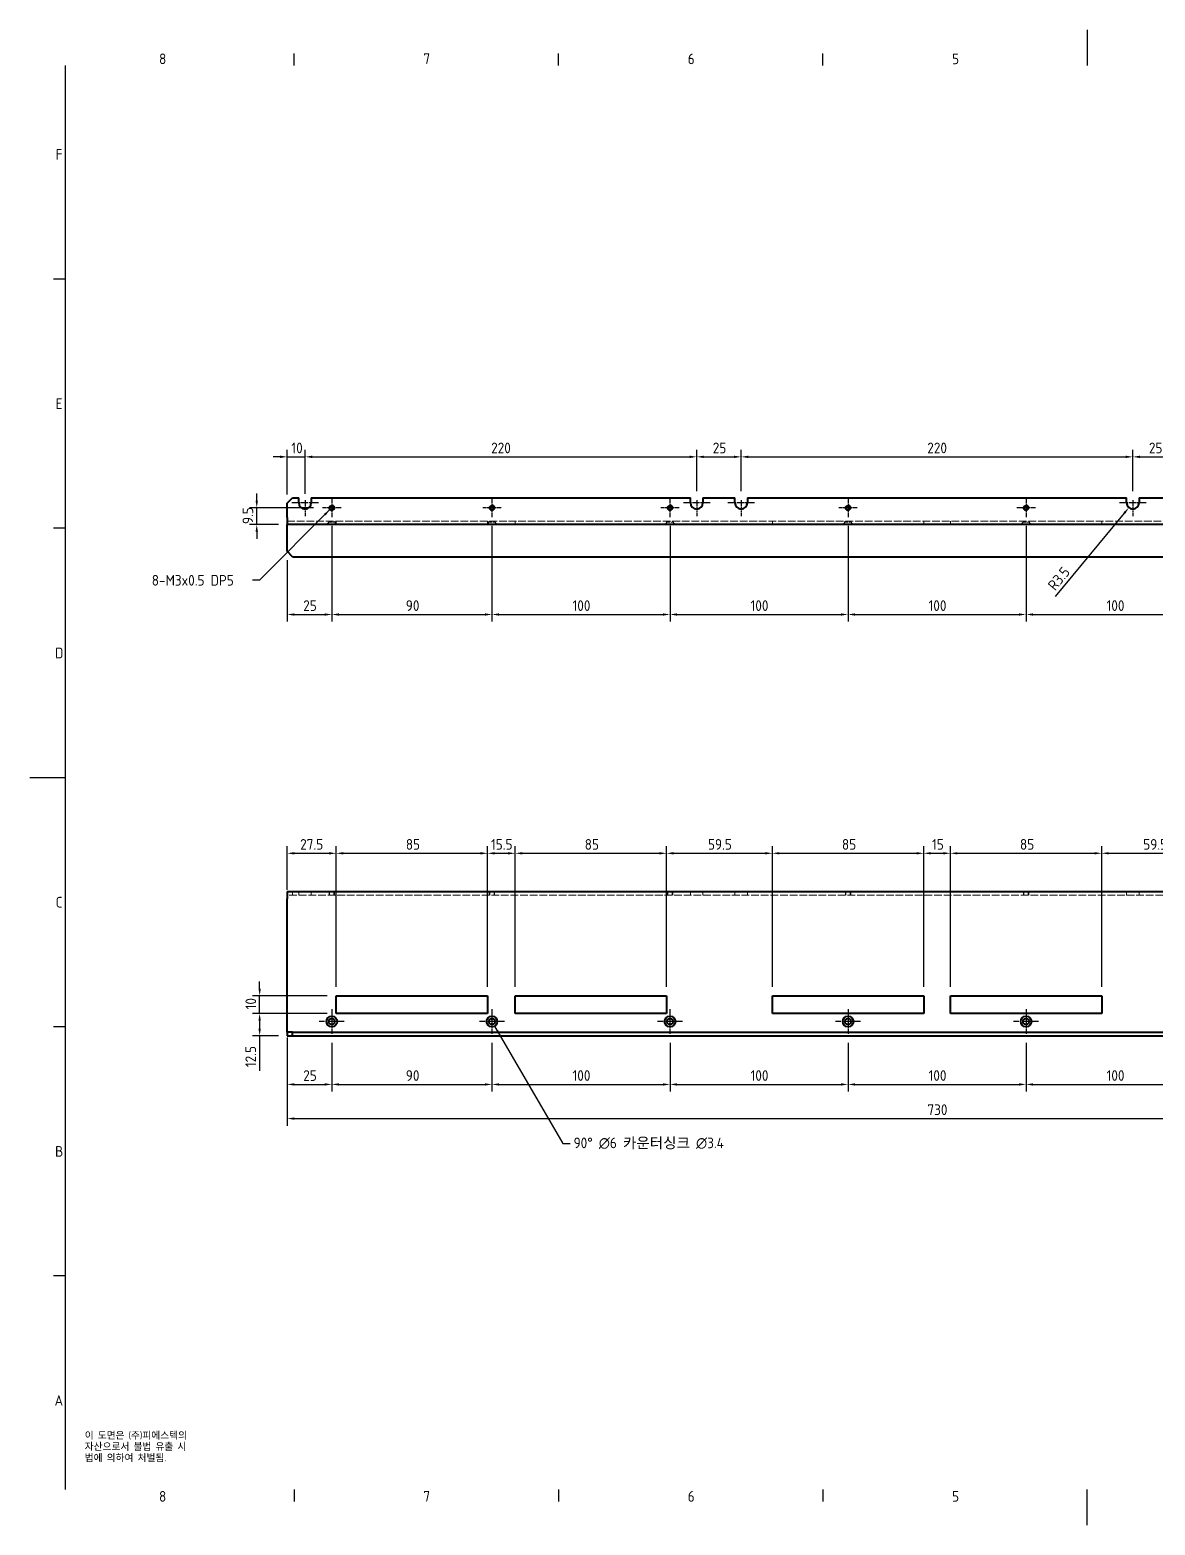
# Model space of a CAD drawing. Header units: millimetres. Extents: x 0 to 1188, y 0 to 840.
# Drawn here: x 0 to 632, y 0 to 840 of the extents above; entities that cross this region are included whole.
import ezdxf

# ---------------------------------------------------------------- set-up
doc = ezdxf.new("R2010")
doc.units = ezdxf.units.MM
doc.header["$LTSCALE"] = 2
doc.linetypes.add('CHAIN', pattern=[0.3543, 0.2362, -0.0295, 0.0591, -0.0295])
doc.linetypes.add('DASHED', pattern=[0.2067, 0.1654, -0.0413])
doc.layers.get('0').update_dxf_attribs({"color": 3, "lineweight": 25})
for name, color, linetype, lineweight in [('가려진 것(ISO)', 2, 'DASHED', 18), ('가시적인 것(ISO)', 3, 'Continuous', 40), ('가시적인 좁은 것(ISO)', 3, 'Continuous', 35), ('경계(ISO)', 7, 'Continuous', 25), ('기호(ISO)', 5, 'Continuous', 25), ('중심 표식(ISO)', 1, 'Continuous', 25), ('치수(ISO)', 2, 'Continuous', 25)]:
    doc.layers.add(name, color=color, linetype=linetype, lineweight=lineweight)
doc.styles.add('문자 텍스트_PSTEK_POSCO', font='isocp.shx')
doc.styles.add('치수 텍스트_PSTEK_POSCO', font='isocp.shx')
doc.dimstyles.new('치수_PSTEK_POSCO', dxfattribs={"dimscale": 2, "dimtxt": 3, "dimasz": 2, "dimexe": 2, "dimexo": 2.5, "dimgap": 1, "dimtad": 1, "dimrnd": 1e-08, "dimdsep": 46, "dimtxsty": '치수 텍스트_PSTEK_POSCO', "dimcen": 0.09, "dimdle": 10, "dimclrd": 7, "dimclre": 7, "dimclrt": 2, "dimadec": 1, "dimazin": 2, "dimtfac": 1, "dimtmove": 0, "dimatfit": 3, "dimfxl": 0, "dimtolj": 1, "dimlwd": -1, "dimlwe": -1, "dimarcsym": 0})
doc.dimstyles.new('치수_PSTEK_POSCO$7', dxfattribs={"dimscale": 2, "dimtxt": 3, "dimasz": 2, "dimexe": 2, "dimexo": 2.5, "dimgap": 1, "dimtad": 1, "dimrnd": 1e-08, "dimdsep": 46, "dimtxsty": '치수 텍스트_PSTEK_POSCO', "dimcen": 0.09, "dimdle": 10, "dimclrd": 7, "dimclre": 7, "dimclrt": 2, "dimadec": 1, "dimazin": 2, "dimtfac": 1, "dimtmove": 0, "dimatfit": 3, "dimfxl": 0, "dimtolj": 1, "dimlwd": -1, "dimlwe": -1, "dimarcsym": 0})

# ---------------------------------------------------------------- blocks, each defined once
blk = doc.blocks.new('경계 Default Border')
at = {"layer": '경계(ISO)'}
for p, q in [((74.25, 410), (74.25, 413.4)), ((148.5, 410), (148.5, 413.4)), ((222.75, 410), (222.75, 413.4)), ((10, 350), (6.6, 350)), ((10, 280), (6.6, 280)), ((10, 140), (6.6, 140)), ((10, 70), (6.6, 70)), ((74.25, 10), (74.25, 6.6)), ((148.5, 10), (148.5, 6.6)), ((222.75, 10), (222.75, 6.6))]:
    blk.add_line(p, q, dxfattribs=at)
at = {"layer": '경계(ISO)', "flags": 128}
for points in [[(297, 420), (297, 410)], [(10, 10), (10, 410)], [(0, 210), (10, 210)], [(297, 0), (297, 10)]]:
    blk.add_lwpolyline(points, dxfattribs=at)
at = {"layer": '경계(ISO)', "color": 2, "char_height": 3, "attachment_point": 7, "style": '문자 텍스트_PSTEK_POSCO'}
for s, insert in [('8', (36.27, 410.37)), ('7', (110.52, 410.39)), ('6', (184.77, 410.37)), ('5', (259.02, 410.37)), ('F', (7.24, 383.5)), ('E', (7.24, 313.47)), ('D', (7.08, 243.47)), ('C', (7.24, 173.47)), ('B', (7.08, 103.47)), ('A', (6.91, 33.49)), ('8', (36.27, 6.57)), ('7', (110.52, 6.59)), ('6', (184.77, 6.57)), ('5', (259.02, 6.57))]:
    blk.add_mtext(s, dxfattribs=dict(at, insert=insert))
blk = doc.blocks.new('*D22')
at = {"layer": 'Defpoints', "color": 0}
for p in [(144.57, 278.92), (169.57, 275.92), (169.57, 247.57)]:
    blk.add_point(p, dxfattribs=at)
at = {"layer": '치수(ISO)', "color": 7}
for p, q in [((144.57, 273.92), (144.57, 243.57)), ((169.57, 270.92), (169.57, 243.57)), ((148.57, 247.57), (165.57, 247.57))]:
    blk.add_line(p, q, dxfattribs=at)
for points in [[(148.57, 248.24), (148.57, 246.9), (144.57, 247.57)], [(165.57, 248.24), (165.57, 246.9), (169.57, 247.57)]]:
    blk.add_solid(points, dxfattribs=at)
at = {"layer": '치수(ISO)', "color": 2, "insert": (153.55, 252.57), "char_height": 6, "attachment_point": 4, "style": '치수 텍스트_PSTEK_POSCO'}
blk.add_mtext('\\A1;25', dxfattribs=at)
blk = doc.blocks.new('*D23')
at = {"layer": 'Defpoints', "color": 0}
for p in [(169.57, 275.92), (259.57, 275.92), (259.57, 247.57)]:
    blk.add_point(p, dxfattribs=at)
at = {"layer": '치수(ISO)', "color": 7}
for p, q in [((169.57, 270.92), (169.57, 243.57)), ((259.57, 270.92), (259.57, 243.57)), ((173.57, 247.57), (255.57, 247.57))]:
    blk.add_line(p, q, dxfattribs=at)
for points in [[(173.57, 248.24), (173.57, 246.9), (169.57, 247.57)], [(255.57, 248.24), (255.57, 246.9), (259.57, 247.57)]]:
    blk.add_solid(points, dxfattribs=at)
at = {"layer": '치수(ISO)', "color": 2, "insert": (211.16, 252.57), "char_height": 6, "attachment_point": 4, "style": '치수 텍스트_PSTEK_POSCO'}
blk.add_mtext('\\A1;90', dxfattribs=at)
blk = doc.blocks.new('*D24')
at = {"layer": 'Defpoints', "color": 0}
for p in [(259.57, 275.92), (359.57, 275.92), (359.57, 247.57)]:
    blk.add_point(p, dxfattribs=at)
at = {"layer": '치수(ISO)', "color": 7}
for p, q in [((259.57, 270.92), (259.57, 243.57)), ((359.57, 270.92), (359.57, 243.57)), ((263.57, 247.57), (355.57, 247.57))]:
    blk.add_line(p, q, dxfattribs=at)
for points in [[(263.57, 248.24), (263.57, 246.9), (259.57, 247.57)], [(355.57, 248.24), (355.57, 246.9), (359.57, 247.57)]]:
    blk.add_solid(points, dxfattribs=at)
at = {"layer": '치수(ISO)', "color": 2, "insert": (304.79, 252.57), "char_height": 6, "attachment_point": 4, "style": '치수 텍스트_PSTEK_POSCO'}
blk.add_mtext('\\A1;100', dxfattribs=at)
blk = doc.blocks.new('*D25')
at = {"layer": 'Defpoints', "color": 0}
for p in [(359.57, 275.92), (459.57, 275.92), (459.57, 247.57)]:
    blk.add_point(p, dxfattribs=at)
at = {"layer": '치수(ISO)', "color": 7}
for p, q in [((359.57, 270.92), (359.57, 243.57)), ((459.57, 270.92), (459.57, 243.57)), ((363.57, 247.57), (455.57, 247.57))]:
    blk.add_line(p, q, dxfattribs=at)
for points in [[(363.57, 248.24), (363.57, 246.9), (359.57, 247.57)], [(455.57, 248.24), (455.57, 246.9), (459.57, 247.57)]]:
    blk.add_solid(points, dxfattribs=at)
at = {"layer": '치수(ISO)', "color": 2, "insert": (404.79, 252.57), "char_height": 6, "attachment_point": 4, "style": '치수 텍스트_PSTEK_POSCO'}
blk.add_mtext('\\A1;100', dxfattribs=at)
blk = doc.blocks.new('*D26')
at = {"layer": 'Defpoints', "color": 0}
for p in [(459.57, 275.92), (559.57, 275.92), (559.57, 247.57)]:
    blk.add_point(p, dxfattribs=at)
at = {"layer": '치수(ISO)', "color": 7}
for p, q in [((459.57, 270.92), (459.57, 243.57)), ((559.57, 270.92), (559.57, 243.57)), ((463.57, 247.57), (555.57, 247.57))]:
    blk.add_line(p, q, dxfattribs=at)
for points in [[(463.57, 248.24), (463.57, 246.9), (459.57, 247.57)], [(555.57, 248.24), (555.57, 246.9), (559.57, 247.57)]]:
    blk.add_solid(points, dxfattribs=at)
at = {"layer": '치수(ISO)', "color": 2, "insert": (504.79, 252.57), "char_height": 6, "attachment_point": 4, "style": '치수 텍스트_PSTEK_POSCO'}
blk.add_mtext('\\A1;100', dxfattribs=at)
blk = doc.blocks.new('*D27')
at = {"layer": 'Defpoints', "color": 0}
for p in [(559.57, 275.92), (659.57, 275.92), (659.57, 247.57)]:
    blk.add_point(p, dxfattribs=at)
at = {"layer": '치수(ISO)', "color": 7}
for p, q in [((559.57, 270.92), (559.57, 243.57)), ((659.57, 270.92), (659.57, 243.57)), ((563.57, 247.57), (655.57, 247.57))]:
    blk.add_line(p, q, dxfattribs=at)
for points in [[(563.57, 248.24), (563.57, 246.9), (559.57, 247.57)], [(655.57, 248.24), (655.57, 246.9), (659.57, 247.57)]]:
    blk.add_solid(points, dxfattribs=at)
at = {"layer": '치수(ISO)', "color": 2, "insert": (604.79, 252.57), "char_height": 6, "attachment_point": 4, "style": '치수 텍스트_PSTEK_POSCO'}
blk.add_mtext('\\A1;100', dxfattribs=at)
blk = doc.blocks.new('*D31')
at = {"layer": 'Defpoints', "color": 0}
for p in [(172.07, 377.42), (144.57, 351.92), (172.07, 297.42)]:
    blk.add_point(p, dxfattribs=at)
at = {"layer": '치수(ISO)', "color": 7}
for p, q in [((144.57, 356.92), (144.57, 381.42)), ((172.07, 302.42), (172.07, 381.42)), ((148.57, 377.42), (168.07, 377.42))]:
    blk.add_line(p, q, dxfattribs=at)
for points in [[(148.57, 378.08), (148.57, 376.75), (144.57, 377.42)], [(168.07, 378.08), (168.07, 376.75), (172.07, 377.42)]]:
    blk.add_solid(points, dxfattribs=at)
at = {"layer": '치수(ISO)', "color": 2, "insert": (151.8, 382.42), "char_height": 6, "attachment_point": 4, "style": '치수 텍스트_PSTEK_POSCO'}
blk.add_mtext('\\A1;27.5', dxfattribs=at)
blk = doc.blocks.new('*D32')
at = {"layer": 'Defpoints', "color": 0}
for p in [(257.07, 377.42), (172.07, 297.42), (257.07, 297.42)]:
    blk.add_point(p, dxfattribs=at)
at = {"layer": '치수(ISO)', "color": 7}
for p, q in [((172.07, 302.42), (172.07, 381.42)), ((257.07, 302.42), (257.07, 381.42)), ((176.07, 377.42), (253.07, 377.42))]:
    blk.add_line(p, q, dxfattribs=at)
for points in [[(176.07, 378.08), (176.07, 376.75), (172.07, 377.42)], [(253.07, 378.08), (253.07, 376.75), (257.07, 377.42)]]:
    blk.add_solid(points, dxfattribs=at)
at = {"layer": '치수(ISO)', "color": 2, "insert": (211.16, 382.42), "char_height": 6, "attachment_point": 4, "style": '치수 텍스트_PSTEK_POSCO'}
blk.add_mtext('\\A1;85', dxfattribs=at)
blk = doc.blocks.new('*D33')
at = {"layer": 'Defpoints', "color": 0}
for p in [(272.57, 377.42), (257.07, 297.42), (272.57, 297.42)]:
    blk.add_point(p, dxfattribs=at)
at = {"layer": '치수(ISO)', "color": 7}
for p, q in [((257.07, 302.42), (257.07, 381.42)), ((272.57, 302.42), (272.57, 381.42)), ((261.07, 377.42), (268.57, 377.42))]:
    blk.add_line(p, q, dxfattribs=at)
for points in [[(261.07, 378.08), (261.07, 376.75), (257.07, 377.42)], [(268.57, 378.08), (268.57, 376.75), (272.57, 377.42)]]:
    blk.add_solid(points, dxfattribs=at)
at = {"layer": '치수(ISO)', "color": 2, "insert": (258.99, 382.42), "char_height": 6, "attachment_point": 4, "style": '치수 텍스트_PSTEK_POSCO'}
blk.add_mtext('\\A1;15.5', dxfattribs=at)
blk = doc.blocks.new('*D34')
at = {"layer": 'Defpoints', "color": 0}
for p in [(357.57, 377.42), (272.57, 297.42), (357.57, 297.42)]:
    blk.add_point(p, dxfattribs=at)
at = {"layer": '치수(ISO)', "color": 7}
for p, q in [((272.57, 302.42), (272.57, 381.42)), ((357.57, 302.42), (357.57, 381.42)), ((276.57, 377.42), (353.57, 377.42))]:
    blk.add_line(p, q, dxfattribs=at)
for points in [[(276.57, 378.08), (276.57, 376.75), (272.57, 377.42)], [(353.57, 378.08), (353.57, 376.75), (357.57, 377.42)]]:
    blk.add_solid(points, dxfattribs=at)
at = {"layer": '치수(ISO)', "color": 2, "insert": (311.66, 382.42), "char_height": 6, "attachment_point": 4, "style": '치수 텍스트_PSTEK_POSCO'}
blk.add_mtext('\\A1;85', dxfattribs=at)
blk = doc.blocks.new('*D35')
at = {"layer": 'Defpoints', "color": 0}
for p in [(417.07, 377.42), (357.57, 297.42), (417.07, 297.42)]:
    blk.add_point(p, dxfattribs=at)
at = {"layer": '치수(ISO)', "color": 7}
for p, q in [((357.57, 302.42), (357.57, 381.42)), ((417.07, 302.42), (417.07, 381.42)), ((361.57, 377.42), (413.07, 377.42))]:
    blk.add_line(p, q, dxfattribs=at)
for points in [[(361.57, 378.08), (361.57, 376.75), (357.57, 377.42)], [(413.07, 378.08), (413.07, 376.75), (417.07, 377.42)]]:
    blk.add_solid(points, dxfattribs=at)
at = {"layer": '치수(ISO)', "color": 2, "insert": (380.9, 382.42), "char_height": 6, "attachment_point": 4, "style": '치수 텍스트_PSTEK_POSCO'}
blk.add_mtext('\\A1;59.5', dxfattribs=at)
blk = doc.blocks.new('*D36')
at = {"layer": 'Defpoints', "color": 0}
for p in [(502.07, 377.42), (417.07, 297.42), (502.07, 297.42)]:
    blk.add_point(p, dxfattribs=at)
at = {"layer": '치수(ISO)', "color": 7}
for p, q in [((417.07, 302.42), (417.07, 381.42)), ((502.07, 302.42), (502.07, 381.42)), ((421.07, 377.42), (498.07, 377.42))]:
    blk.add_line(p, q, dxfattribs=at)
for points in [[(421.07, 378.08), (421.07, 376.75), (417.07, 377.42)], [(498.07, 378.08), (498.07, 376.75), (502.07, 377.42)]]:
    blk.add_solid(points, dxfattribs=at)
at = {"layer": '치수(ISO)', "color": 2, "insert": (456.16, 382.42), "char_height": 6, "attachment_point": 4, "style": '치수 텍스트_PSTEK_POSCO'}
blk.add_mtext('\\A1;85', dxfattribs=at)
blk = doc.blocks.new('*D37')
at = {"layer": 'Defpoints', "color": 0}
for p in [(517.07, 377.42), (502.07, 297.42), (517.07, 297.42)]:
    blk.add_point(p, dxfattribs=at)
at = {"layer": '치수(ISO)', "color": 7}
for p, q in [((502.07, 302.42), (502.07, 381.42)), ((517.07, 302.42), (517.07, 381.42)), ((506.07, 377.42), (513.07, 377.42))]:
    blk.add_line(p, q, dxfattribs=at)
for points in [[(506.07, 378.08), (506.07, 376.75), (502.07, 377.42)], [(513.07, 378.08), (513.07, 376.75), (517.07, 377.42)]]:
    blk.add_solid(points, dxfattribs=at)
at = {"layer": '치수(ISO)', "color": 2, "insert": (506.76, 382.42), "char_height": 6, "attachment_point": 4, "style": '치수 텍스트_PSTEK_POSCO'}
blk.add_mtext('\\A1;15', dxfattribs=at)
blk = doc.blocks.new('*D38')
at = {"layer": 'Defpoints', "color": 0}
for p in [(602.07, 377.42), (517.07, 297.42), (602.07, 297.42)]:
    blk.add_point(p, dxfattribs=at)
at = {"layer": '치수(ISO)', "color": 7}
for p, q in [((517.07, 302.42), (517.07, 381.42)), ((602.07, 302.42), (602.07, 381.42)), ((521.07, 377.42), (598.07, 377.42))]:
    blk.add_line(p, q, dxfattribs=at)
for points in [[(521.07, 378.08), (521.07, 376.75), (517.07, 377.42)], [(598.07, 378.08), (598.07, 376.75), (602.07, 377.42)]]:
    blk.add_solid(points, dxfattribs=at)
at = {"layer": '치수(ISO)', "color": 2, "insert": (556.16, 382.42), "char_height": 6, "attachment_point": 4, "style": '치수 텍스트_PSTEK_POSCO'}
blk.add_mtext('\\A1;85', dxfattribs=at)
blk = doc.blocks.new('*D39')
at = {"layer": 'Defpoints', "color": 0}
for p in [(661.57, 377.42), (602.07, 297.42), (661.57, 297.42)]:
    blk.add_point(p, dxfattribs=at)
at = {"layer": '치수(ISO)', "color": 7}
for p, q in [((602.07, 302.42), (602.07, 381.42)), ((661.57, 302.42), (661.57, 381.42)), ((606.07, 377.42), (657.57, 377.42))]:
    blk.add_line(p, q, dxfattribs=at)
for points in [[(606.07, 378.08), (606.07, 376.75), (602.07, 377.42)], [(657.57, 378.08), (657.57, 376.75), (661.57, 377.42)]]:
    blk.add_solid(points, dxfattribs=at)
at = {"layer": '치수(ISO)', "color": 2, "insert": (625.4, 382.42), "char_height": 6, "attachment_point": 4, "style": '치수 텍스트_PSTEK_POSCO'}
blk.add_mtext('\\A1;59.5', dxfattribs=at)
blk = doc.blocks.new('*D44')
at = {"layer": 'Defpoints', "color": 0}
for p in [(129.06, 287.42), (172.07, 287.42), (144.57, 274.92)]:
    blk.add_point(p, dxfattribs=at)
at = {"layer": '치수(ISO)', "color": 7}
for p, q in [((167.07, 287.42), (125.06, 287.42)), ((129.06, 283.42), (129.06, 278.92)), ((139.57, 274.92), (125.06, 274.92)), ((129.06, 274.92), (129.06, 255.27))]:
    blk.add_line(p, q, dxfattribs=at)
for points in [[(128.39, 283.42), (129.73, 283.42), (129.06, 287.42)], [(128.39, 278.92), (129.73, 278.92), (129.06, 274.92)]]:
    blk.add_solid(points, dxfattribs=at)
at = {"layer": '치수(ISO)', "color": 2, "insert": (124.06, 257.27), "char_height": 6, "attachment_point": 4, "rotation": 90, "style": '치수 텍스트_PSTEK_POSCO'}
blk.add_mtext('\\A1;12.5', dxfattribs=at)
blk = doc.blocks.new('*D45')
at = {"layer": 'Defpoints', "color": 0}
for p in [(129.06, 297.42), (172.07, 297.42), (172.07, 287.42)]:
    blk.add_point(p, dxfattribs=at)
at = {"layer": '치수(ISO)', "color": 7}
for p, q in [((129.06, 301.42), (129.06, 305.42)), ((167.07, 297.42), (125.06, 297.42)), ((129.06, 287.42), (129.06, 297.42)), ((167.07, 287.42), (125.06, 287.42)), ((129.06, 283.42), (129.06, 279.42))]:
    blk.add_line(p, q, dxfattribs=at)
for points in [[(128.39, 301.42), (129.73, 301.42), (129.06, 297.42)], [(128.39, 283.42), (129.73, 283.42), (129.06, 287.42)]]:
    blk.add_solid(points, dxfattribs=at)
at = {"layer": '치수(ISO)', "color": 2, "insert": (124.06, 289.72), "char_height": 6, "attachment_point": 4, "rotation": 90, "style": '치수 텍스트_PSTEK_POSCO'}
blk.add_mtext('\\A1;10', dxfattribs=at)
blk = doc.blocks.new('*D46')
at = {"layer": 'Defpoints', "color": 0}
for p in [(144.57, 274.92), (874.57, 274.92), (874.57, 228.38)]:
    blk.add_point(p, dxfattribs=at)
at = {"layer": '치수(ISO)', "color": 7}
for p, q in [((144.57, 269.92), (144.57, 224.38)), ((874.57, 269.92), (874.57, 224.38)), ((148.57, 228.38), (870.57, 228.38))]:
    blk.add_line(p, q, dxfattribs=at)
for points in [[(148.57, 229.05), (148.57, 227.71), (144.57, 228.38)], [(870.57, 229.05), (870.57, 227.71), (874.57, 228.38)]]:
    blk.add_solid(points, dxfattribs=at)
at = {"layer": '치수(ISO)', "color": 2, "insert": (504.17, 233.38), "char_height": 6, "attachment_point": 4, "style": '치수 텍스트_PSTEK_POSCO'}
blk.add_mtext('\\A1;730', dxfattribs=at)
blk = doc.blocks.new('*D50')
at = {"layer": 'Defpoints', "color": 0}
for p in [(154.57, 600.14), (144.57, 574.06), (154.57, 574.31)]:
    blk.add_point(p, dxfattribs=at)
at = {"layer": '치수(ISO)', "color": 7}
for p, q in [((140.57, 600.14), (136.57, 600.14)), ((144.57, 579.06), (144.57, 604.14)), ((144.57, 600.14), (154.57, 600.14)), ((154.57, 579.31), (154.57, 604.14)), ((158.57, 600.14), (162.57, 600.14))]:
    blk.add_line(p, q, dxfattribs=at)
for points in [[(140.57, 600.81), (140.57, 599.47), (144.57, 600.14)], [(158.57, 600.81), (158.57, 599.47), (154.57, 600.14)]]:
    blk.add_solid(points, dxfattribs=at)
at = {"layer": '치수(ISO)', "color": 2, "insert": (146.87, 605.14), "char_height": 6, "attachment_point": 4, "style": '치수 텍스트_PSTEK_POSCO'}
blk.add_mtext('\\A1;10', dxfattribs=at)
blk = doc.blocks.new('*D51')
at = {"layer": 'Defpoints', "color": 0}
for p in [(374.57, 600.14), (154.57, 574.31), (374.57, 575.81)]:
    blk.add_point(p, dxfattribs=at)
at = {"layer": '치수(ISO)', "color": 7}
for p, q in [((154.57, 579.31), (154.57, 604.14)), ((158.57, 600.14), (370.57, 600.14)), ((374.57, 580.81), (374.57, 604.14))]:
    blk.add_line(p, q, dxfattribs=at)
for points in [[(158.57, 600.81), (158.57, 599.47), (154.57, 600.14)], [(370.57, 600.81), (370.57, 599.47), (374.57, 600.14)]]:
    blk.add_solid(points, dxfattribs=at)
at = {"layer": '치수(ISO)', "color": 2, "insert": (259.11, 605.14), "char_height": 6, "attachment_point": 4, "style": '치수 텍스트_PSTEK_POSCO'}
blk.add_mtext('\\A1;220', dxfattribs=at)
blk = doc.blocks.new('*D52')
at = {"layer": 'Defpoints', "color": 0}
for p in [(399.57, 600.14), (374.57, 575.81), (399.57, 575.81)]:
    blk.add_point(p, dxfattribs=at)
at = {"layer": '치수(ISO)', "color": 7}
for p, q in [((374.57, 580.81), (374.57, 604.14)), ((378.57, 600.14), (395.57, 600.14)), ((399.57, 580.81), (399.57, 604.14))]:
    blk.add_line(p, q, dxfattribs=at)
for points in [[(378.57, 600.81), (378.57, 599.47), (374.57, 600.14)], [(395.57, 600.81), (395.57, 599.47), (399.57, 600.14)]]:
    blk.add_solid(points, dxfattribs=at)
at = {"layer": '치수(ISO)', "color": 2, "insert": (383.59, 605.14), "char_height": 6, "attachment_point": 4, "style": '치수 텍스트_PSTEK_POSCO'}
blk.add_mtext('\\A1;25', dxfattribs=at)
blk = doc.blocks.new('*D53')
at = {"layer": 'Defpoints', "color": 0}
for p in [(619.57, 600.14), (399.57, 575.81), (619.57, 575.81)]:
    blk.add_point(p, dxfattribs=at)
at = {"layer": '치수(ISO)', "color": 7}
for p, q in [((399.57, 580.81), (399.57, 604.14)), ((403.57, 600.14), (615.57, 600.14)), ((619.57, 580.81), (619.57, 604.14))]:
    blk.add_line(p, q, dxfattribs=at)
for points in [[(403.57, 600.81), (403.57, 599.47), (399.57, 600.14)], [(615.57, 600.81), (615.57, 599.47), (619.57, 600.14)]]:
    blk.add_solid(points, dxfattribs=at)
at = {"layer": '치수(ISO)', "color": 2, "insert": (504.11, 605.14), "char_height": 6, "attachment_point": 4, "style": '치수 텍스트_PSTEK_POSCO'}
blk.add_mtext('\\A1;220', dxfattribs=at)
blk = doc.blocks.new('*D54')
at = {"layer": 'Defpoints', "color": 0}
for p in [(644.57, 600.14), (619.57, 575.81), (644.57, 575.81)]:
    blk.add_point(p, dxfattribs=at)
at = {"layer": '치수(ISO)', "color": 7}
for p, q in [((619.57, 580.81), (619.57, 604.14)), ((623.57, 600.14), (640.57, 600.14)), ((644.57, 580.81), (644.57, 604.14))]:
    blk.add_line(p, q, dxfattribs=at)
for points in [[(623.57, 600.81), (623.57, 599.47), (619.57, 600.14)], [(640.57, 600.81), (640.57, 599.47), (644.57, 600.14)]]:
    blk.add_solid(points, dxfattribs=at)
at = {"layer": '치수(ISO)', "color": 2, "insert": (628.59, 605.14), "char_height": 6, "attachment_point": 4, "style": '치수 텍스트_PSTEK_POSCO'}
blk.add_mtext('\\A1;25', dxfattribs=at)
blk = doc.blocks.new('*D57')
at = {"layer": 'Defpoints', "color": 0}
for p in [(127.43, 571.56), (164.34, 571.56), (144.57, 562.06)]:
    blk.add_point(p, dxfattribs=at)
at = {"layer": '치수(ISO)', "color": 7}
for p, q in [((159.34, 571.56), (123.43, 571.56)), ((127.43, 575.56), (127.43, 579.56)), ((127.43, 562.06), (127.43, 571.56)), ((139.57, 562.06), (123.43, 562.06)), ((127.43, 558.06), (127.43, 554.06))]:
    blk.add_line(p, q, dxfattribs=at)
for points in [[(126.76, 575.56), (128.1, 575.56), (127.43, 571.56)], [(126.76, 558.06), (128.1, 558.06), (127.43, 562.06)]]:
    blk.add_solid(points, dxfattribs=at)
at = {"layer": '치수(ISO)', "color": 2, "insert": (122.43, 562.37), "char_height": 6, "attachment_point": 4, "rotation": 90, "style": '치수 텍스트_PSTEK_POSCO'}
blk.add_mtext('\\A1;9.5', dxfattribs=at)
blk = doc.blocks.new('*D59')
at = {"layer": 'Defpoints', "color": 0}
for p in [(169.57, 566.33), (144.57, 547.06), (169.57, 511.56)]:
    blk.add_point(p, dxfattribs=at)
at = {"layer": '치수(ISO)', "color": 7}
for p, q in [((169.57, 561.33), (169.57, 507.56)), ((144.57, 542.06), (144.57, 507.56)), ((148.57, 511.56), (165.57, 511.56))]:
    blk.add_line(p, q, dxfattribs=at)
for points in [[(148.57, 512.23), (148.57, 510.9), (144.57, 511.56)], [(165.57, 512.23), (165.57, 510.9), (169.57, 511.56)]]:
    blk.add_solid(points, dxfattribs=at)
at = {"layer": '치수(ISO)', "color": 2, "insert": (153.55, 516.56), "char_height": 6, "attachment_point": 4, "style": '치수 텍스트_PSTEK_POSCO'}
blk.add_mtext('\\A1;25', dxfattribs=at)
blk = doc.blocks.new('*D60')
at = {"layer": 'Defpoints', "color": 0}
for p in [(169.57, 566.33), (259.57, 566.33), (259.57, 511.56)]:
    blk.add_point(p, dxfattribs=at)
at = {"layer": '치수(ISO)', "color": 7}
for p, q in [((169.57, 561.33), (169.57, 507.56)), ((259.57, 561.33), (259.57, 507.56)), ((173.57, 511.56), (255.57, 511.56))]:
    blk.add_line(p, q, dxfattribs=at)
for points in [[(173.57, 512.23), (173.57, 510.9), (169.57, 511.56)], [(255.57, 512.23), (255.57, 510.9), (259.57, 511.56)]]:
    blk.add_solid(points, dxfattribs=at)
at = {"layer": '치수(ISO)', "color": 2, "insert": (211.16, 516.56), "char_height": 6, "attachment_point": 4, "style": '치수 텍스트_PSTEK_POSCO'}
blk.add_mtext('\\A1;90', dxfattribs=at)
blk = doc.blocks.new('*D61')
at = {"layer": 'Defpoints', "color": 0}
for p in [(259.57, 566.33), (359.57, 566.33), (359.57, 511.56)]:
    blk.add_point(p, dxfattribs=at)
at = {"layer": '치수(ISO)', "color": 7}
for p, q in [((259.57, 561.33), (259.57, 507.56)), ((359.57, 561.33), (359.57, 507.56)), ((263.57, 511.56), (355.57, 511.56))]:
    blk.add_line(p, q, dxfattribs=at)
for points in [[(263.57, 512.23), (263.57, 510.9), (259.57, 511.56)], [(355.57, 512.23), (355.57, 510.9), (359.57, 511.56)]]:
    blk.add_solid(points, dxfattribs=at)
at = {"layer": '치수(ISO)', "color": 2, "insert": (304.79, 516.56), "char_height": 6, "attachment_point": 4, "style": '치수 텍스트_PSTEK_POSCO'}
blk.add_mtext('\\A1;100', dxfattribs=at)
blk = doc.blocks.new('*D62')
at = {"layer": 'Defpoints', "color": 0}
for p in [(359.57, 566.33), (459.57, 566.33), (459.57, 511.56)]:
    blk.add_point(p, dxfattribs=at)
at = {"layer": '치수(ISO)', "color": 7}
for p, q in [((359.57, 561.33), (359.57, 507.56)), ((459.57, 561.33), (459.57, 507.56)), ((363.57, 511.56), (455.57, 511.56))]:
    blk.add_line(p, q, dxfattribs=at)
for points in [[(363.57, 512.23), (363.57, 510.9), (359.57, 511.56)], [(455.57, 512.23), (455.57, 510.9), (459.57, 511.56)]]:
    blk.add_solid(points, dxfattribs=at)
at = {"layer": '치수(ISO)', "color": 2, "insert": (404.79, 516.56), "char_height": 6, "attachment_point": 4, "style": '치수 텍스트_PSTEK_POSCO'}
blk.add_mtext('\\A1;100', dxfattribs=at)
blk = doc.blocks.new('*D63')
at = {"layer": 'Defpoints', "color": 0}
for p in [(459.57, 566.33), (559.57, 566.33), (559.57, 511.56)]:
    blk.add_point(p, dxfattribs=at)
at = {"layer": '치수(ISO)', "color": 7}
for p, q in [((459.57, 561.33), (459.57, 507.56)), ((559.57, 561.33), (559.57, 507.56)), ((463.57, 511.56), (555.57, 511.56))]:
    blk.add_line(p, q, dxfattribs=at)
for points in [[(463.57, 512.23), (463.57, 510.9), (459.57, 511.56)], [(555.57, 512.23), (555.57, 510.9), (559.57, 511.56)]]:
    blk.add_solid(points, dxfattribs=at)
at = {"layer": '치수(ISO)', "color": 2, "insert": (504.79, 516.56), "char_height": 6, "attachment_point": 4, "style": '치수 텍스트_PSTEK_POSCO'}
blk.add_mtext('\\A1;100', dxfattribs=at)
blk = doc.blocks.new('*D64')
at = {"layer": 'Defpoints', "color": 0}
for p in [(559.57, 566.33), (659.57, 566.33), (659.57, 511.56)]:
    blk.add_point(p, dxfattribs=at)
at = {"layer": '치수(ISO)', "color": 7}
for p, q in [((559.57, 561.33), (559.57, 507.56)), ((659.57, 561.33), (659.57, 507.56)), ((563.57, 511.56), (655.57, 511.56))]:
    blk.add_line(p, q, dxfattribs=at)
for points in [[(563.57, 512.23), (563.57, 510.9), (559.57, 511.56)], [(655.57, 512.23), (655.57, 510.9), (659.57, 511.56)]]:
    blk.add_solid(points, dxfattribs=at)
at = {"layer": '치수(ISO)', "color": 2, "insert": (604.79, 516.56), "char_height": 6, "attachment_point": 4, "style": '치수 텍스트_PSTEK_POSCO'}
blk.add_mtext('\\A1;100', dxfattribs=at)
blk = doc.blocks.new('*D68')
at = {"layer": 'Defpoints', "color": 0}
for p in [(617.34, 571.61), (619.57, 574.31)]:
    blk.add_point(p, dxfattribs=at)
at = {"layer": '치수(ISO)', "color": 7}
blk.add_line((576.21, 521.71), (614.8, 568.53), dxfattribs=at)
blk.add_solid([(614.28, 568.95), (615.31, 568.1), (617.34, 571.61)], dxfattribs=at)
at = {"layer": '치수(ISO)', "color": 2, "insert": (573.63, 526.43), "char_height": 6, "attachment_point": 4, "rotation": 50.50543, "style": '치수 텍스트_PSTEK_POSCO'}
blk.add_mtext('\\A1;R3.5', dxfattribs=at)

msp = doc.modelspace()

# ---------------------------------------------------------------- linework, layer by layer
at = {"layer": '가려진 것(ISO)', "ltscale": 13.080328}
for p, q in [((144.569, 564.064), (874.569, 564.064)), ((874.569, 353.918), (144.569, 353.918))]:
    msp.add_line(p, q, dxfattribs=at)
at = {"layer": '가려진 것(ISO)', "ltscale": 1.750771}
for p, q in [((167.869, 563.364), (166.569, 562.064)), ((171.269, 563.364), (172.569, 562.064)), ((257.869, 563.364), (256.569, 562.064)), ((261.269, 563.364), (262.569, 562.064)), ((357.869, 563.364), (356.569, 562.064)), ((361.269, 563.364), (362.569, 562.064)), ((457.869, 563.364), (456.569, 562.064)), ((461.269, 563.364), (462.569, 562.064)), ((557.869, 563.364), (556.569, 562.064)), ((561.269, 563.364), (562.569, 562.064))]:
    msp.add_line(p, q, dxfattribs=at)
at = {"layer": '가려진 것(ISO)', "ltscale": 0.666544}
for p, q in [((167.869, 564.064), (167.869, 563.364)), ((171.269, 564.064), (171.269, 563.364)), ((257.869, 564.064), (257.869, 563.364)), ((261.269, 564.064), (261.269, 563.364)), ((357.869, 564.064), (357.869, 563.364)), ((361.269, 564.064), (361.269, 563.364)), ((457.869, 564.064), (457.869, 563.364)), ((461.269, 564.064), (461.269, 563.364)), ((557.869, 564.064), (557.869, 563.364)), ((561.269, 564.064), (561.269, 563.364))]:
    msp.add_line(p, q, dxfattribs=at)
at = {"layer": '가려진 것(ISO)', "ltscale": 5.086114}
for p, q in [((167.869, 563.364), (171.269, 563.364)), ((257.869, 563.364), (261.269, 563.364)), ((357.869, 563.364), (361.269, 563.364)), ((457.869, 563.364), (461.269, 563.364)), ((557.869, 563.364), (561.269, 563.364))]:
    msp.add_line(p, q, dxfattribs=at)
at = {"layer": '가려진 것(ISO)', "ltscale": 1.904597}
for p, q in [((172.069, 562.064), (172.069, 564.064)), ((257.069, 562.064), (257.069, 564.064)), ((272.569, 562.064), (272.569, 564.064)), ((357.569, 562.064), (357.569, 564.064)), ((417.069, 562.064), (417.069, 564.064)), ((502.069, 562.064), (502.069, 564.064)), ((517.069, 562.064), (517.069, 564.064)), ((602.069, 562.064), (602.069, 564.064)), ((147.569, 355.918), (147.569, 353.918)), ((151.069, 355.918), (151.069, 353.918)), ((158.069, 355.918), (158.069, 353.918)), ((168.069, 355.918), (168.069, 353.918)), ((168.339, 353.918), (168.339, 355.918)), ((170.798, 353.918), (170.798, 355.918)), ((171.069, 353.918), (171.069, 355.918)), ((258.069, 355.918), (258.069, 353.918)), ((258.339, 353.918), (258.339, 355.918)), ((260.798, 353.918), (260.798, 355.918)), ((261.069, 353.918), (261.069, 355.918)), ((358.069, 355.918), (358.069, 353.918)), ((358.339, 353.918), (358.339, 355.918)), ((360.798, 353.918), (360.798, 355.918)), ((361.069, 353.918), (361.069, 355.918)), ((371.069, 355.918), (371.069, 353.918)), ((378.069, 355.918), (378.069, 353.918)), ((396.069, 355.918), (396.069, 353.918)), ((403.069, 355.918), (403.069, 353.918)), ((458.069, 355.918), (458.069, 353.918)), ((458.339, 353.918), (458.339, 355.918)), ((460.798, 353.918), (460.798, 355.918)), ((461.069, 353.918), (461.069, 355.918)), ((558.069, 355.918), (558.069, 353.918)), ((558.339, 353.918), (558.339, 355.918)), ((560.798, 353.918), (560.798, 355.918)), ((561.069, 353.918), (561.069, 355.918)), ((616.069, 355.918), (616.069, 353.918)), ((623.069, 355.918), (623.069, 353.918))]:
    msp.add_line(p, q, dxfattribs=at)
at = {"layer": '가시적인 것(ISO)'}
for p, q in [((144.569, 574.064), (147.569, 577.064)), ((144.569, 566.064), (144.569, 574.064)), ((147.569, 577.064), (151.069, 577.064)), ((151.069, 574.314), (151.069, 577.064)), ((158.069, 577.064), (371.069, 577.064)), ((158.069, 577.064), (158.069, 574.314)), ((371.069, 574.314), (371.069, 577.064)), ((378.069, 577.064), (396.069, 577.064)), ((378.069, 577.064), (378.069, 574.314)), ((396.069, 574.314), (396.069, 577.064)), ((403.069, 577.064), (616.069, 577.064)), ((403.069, 577.064), (403.069, 574.314)), ((616.069, 574.314), (616.069, 577.064)), ((623.069, 577.064), (641.069, 577.064)), ((623.069, 577.064), (623.069, 574.314)), ((144.569, 566.064), (144.569, 562.064)), ((874.569, 562.064), (144.569, 562.064)), ((144.569, 560.064), (144.569, 562.064)), ((144.569, 547.064), (144.569, 560.064)), ((147.569, 544.064), (144.569, 547.064)), ((147.569, 544.064), (871.569, 544.064)), ((144.569, 355.918), (874.569, 355.918)), ((144.569, 355.918), (144.569, 351.918)), ((144.569, 278.918), (144.569, 351.918)), ((172.069, 287.418), (172.069, 297.418)), ((172.069, 297.418), (257.069, 297.418)), ((257.069, 297.418), (257.069, 287.418)), ((272.569, 287.418), (272.569, 297.418)), ((272.569, 297.418), (357.569, 297.418)), ((357.569, 297.418), (357.569, 287.418)), ((417.069, 287.418), (417.069, 297.418)), ((417.069, 297.418), (502.069, 297.418)), ((502.069, 297.418), (502.069, 287.418)), ((517.069, 297.418), (602.069, 297.418)), ((517.069, 287.418), (517.069, 297.418)), ((602.069, 297.418), (602.069, 287.418)), ((257.069, 287.418), (172.069, 287.418)), ((357.569, 287.418), (272.569, 287.418)), ((502.069, 287.418), (417.069, 287.418)), ((602.069, 287.418), (517.069, 287.418)), ((144.569, 276.918), (144.569, 278.918)), ((147.569, 276.918), (144.569, 276.918)), ((144.569, 276.918), (144.569, 274.918)), ((144.569, 274.918), (147.569, 274.918)), ((147.569, 274.918), (147.569, 276.918)), ((147.569, 276.918), (871.569, 276.918)), ((147.569, 274.918), (871.569, 274.918))]:
    msp.add_line(p, q, dxfattribs=at)
for centre, radius in [((169.569, 571.564), 1.23), ((259.569, 571.564), 1.23), ((359.569, 571.564), 1.23), ((459.569, 571.564), 1.23), ((559.569, 571.564), 1.23), ((169.569, 282.918), 3), ((259.569, 282.918), 3), ((359.569, 282.918), 3), ((459.569, 282.918), 3), ((559.569, 282.918), 3), ((169.569, 282.918), 1.7), ((259.569, 282.918), 1.7), ((359.569, 282.918), 1.7), ((459.569, 282.918), 1.7), ((559.569, 282.918), 1.7)]:
    msp.add_circle(centre, radius, dxfattribs=at)
for centre in [(154.569, 574.314), (374.569, 574.314), (399.569, 574.314), (619.569, 574.314)]:
    msp.add_arc(centre, 3.5, 180, 0, dxfattribs=at)
at = {"layer": '가시적인 좁은 것(ISO)'}
for centre in [(169.569, 571.564), (259.569, 571.564), (359.569, 571.564), (459.569, 571.564), (559.569, 571.564)]:
    msp.add_arc(centre, 1.5, 170, 80, dxfattribs=at)
at = {"layer": '중심 표식(ISO)', "linetype": 'CHAIN', "ltscale": 8.333956}
for p, q in [((162.069, 574.314), (147.069, 574.314)), ((382.069, 574.314), (367.069, 574.314)), ((407.069, 574.314), (392.069, 574.314)), ((627.069, 574.314), (612.069, 574.314))]:
    msp.add_line(p, q, dxfattribs=at)
at = {"layer": '중심 표식(ISO)', "linetype": 'CHAIN', "ltscale": 5.000333}
for p, q in [((154.569, 575.814), (154.569, 566.814)), ((374.569, 575.814), (374.569, 566.814)), ((399.569, 575.814), (399.569, 566.814)), ((619.569, 575.814), (619.569, 566.814))]:
    msp.add_line(p, q, dxfattribs=at)
at = {"layer": '중심 표식(ISO)', "linetype": 'CHAIN', "ltscale": 5.810959}
for p, q in [((174.798, 571.564), (164.339, 571.564)), ((169.569, 576.794), (169.569, 566.335)), ((264.798, 571.564), (254.339, 571.564)), ((259.569, 576.794), (259.569, 566.335)), ((364.798, 571.564), (354.339, 571.564)), ((359.569, 576.794), (359.569, 566.335)), ((464.798, 571.564), (454.339, 571.564)), ((459.569, 576.794), (459.569, 566.335)), ((564.798, 571.564), (554.339, 571.564)), ((559.569, 576.794), (559.569, 566.335))]:
    msp.add_line(p, q, dxfattribs=at)
at = {"layer": '중심 표식(ISO)', "linetype": 'CHAIN', "ltscale": 7.778352}
for p, q in [((169.569, 289.918), (169.569, 275.918)), ((259.569, 289.918), (259.569, 275.918)), ((359.569, 289.918), (359.569, 275.918)), ((459.569, 289.918), (459.569, 275.918)), ((559.569, 289.918), (559.569, 275.918)), ((176.569, 282.918), (162.569, 282.918)), ((266.569, 282.918), (252.569, 282.918)), ((366.569, 282.918), (352.569, 282.918)), ((466.569, 282.918), (452.569, 282.918)), ((566.569, 282.918), (552.569, 282.918))]:
    msp.add_line(p, q, dxfattribs=at)

# ---------------------------------------------------------------- block references
at = {"xscale": 2, "yscale": 2, "zscale": 2}
msp.add_blockref('경계 Default Border', (0, 0), dxfattribs=at)

# ---------------------------------------------------------------- texts
at = {"layer": '기호(ISO)', "color": 2, "char_height": 6, "attachment_point": 4, "line_spacing_factor": 0.525, "style": '치수 텍스트_PSTEK_POSCO'}
for s, insert, width in [('{8-M3x0.5 DP5}', (68.439, 530.789), 54.56167), ('{90° \\fAIGDT|b0|i0;\\H6.0000;n\\fisocp|b0|i0;\\H6.0000;6 카운터싱크 \\fAIGDT|b0|i0;\\H6.0000;n\\fisocp|b0|i0;\\H6.0000;3.4}', (305.413, 214.403), 98.74739)]:
    msp.add_mtext(s, dxfattribs=dict(at, insert=insert, width=width))
at = {"layer": '기호(ISO)', "color": 7, "insert": (30.789, 52.457), "char_height": 4, "width": 102.48028, "attachment_point": 1, "line_spacing_factor": 0.944221, "style": '문자 텍스트_PSTEK_POSCO'}
msp.add_mtext('{이 도면은 (주)피에스텍의\\P자산으로서 불법 유출 시 \\P법에 의하여 처벌됨.}', dxfattribs=at)

# ---------------------------------------------------------------- dimensions: what is measured, and where the dimension line sits
at = {"layer": '치수(ISO)', "color": 7}
for base, p1, p2, angle, override, picture, middle in [((154.569, 600.141), (144.569, 574.064), (154.569, 574.314), 180, {"dimdec": 2, "dimtp": 0, "dimtm": 0, "dimtdec": 2, "dimtofl": 1, "dimatfit": 1}, '*D50', (149.569, 600.141)), ((374.569, 600.141), (154.569, 574.314), (374.569, 575.814), 180, {"dimdec": 2, "dimtp": 0, "dimtm": 0, "dimtdec": 2, "dimtofl": 0, "dimatfit": 1}, '*D51', (264.589, 600.141)), ((399.569, 600.141), (374.569, 575.814), (399.569, 575.814), 180, {"dimdec": 2, "dimtp": 0, "dimtm": 0, "dimtdec": 2, "dimtofl": 0, "dimatfit": 1}, '*D52', (387.089, 600.141)), ((619.569, 600.141), (399.569, 575.814), (619.569, 575.814), 180, {"dimdec": 2, "dimtp": 0, "dimtm": 0, "dimtdec": 2, "dimtofl": 0, "dimatfit": 1}, '*D53', (509.589, 600.141)), ((644.569, 600.141), (619.569, 575.814), (644.569, 575.814), 180, {"dimdec": 2, "dimtp": 0, "dimtm": 0, "dimtdec": 2, "dimtofl": 0, "dimatfit": 1}, '*D54', (632.089, 600.141)), ((127.431, 571.564), (144.569, 562.064), (164.339, 571.564), 90, {"dimdec": 2, "dimtp": 0, "dimtm": 0, "dimtdec": 2, "dimtofl": 1, "dimatfit": 1}, '*D57', (127.431, 566.814)), ((169.569, 511.564), (144.569, 547.064), (169.569, 566.335), 180, {"dimdec": 2, "dimtp": 0, "dimtm": 0, "dimtdec": 2, "dimtofl": 0, "dimatfit": 1}, '*D59', (157.049, 511.564)), ((259.569, 511.564), (169.569, 566.335), (259.569, 566.335), 180, {"dimdec": 2, "dimtp": 0, "dimtm": 0, "dimtdec": 2, "dimtofl": 0, "dimatfit": 1}, '*D60', (214.589, 511.564)), ((359.569, 511.564), (259.569, 566.335), (359.569, 566.335), 180, {"dimdec": 2, "dimtp": 0, "dimtm": 0, "dimtdec": 2, "dimtofl": 0, "dimatfit": 1}, '*D61', (309.589, 511.564)), ((459.569, 511.564), (359.569, 566.335), (459.569, 566.335), 180, {"dimdec": 2, "dimtp": 0, "dimtm": 0, "dimtdec": 2, "dimtofl": 0, "dimatfit": 1}, '*D62', (409.589, 511.564)), ((559.569, 511.564), (459.569, 566.335), (559.569, 566.335), 180, {"dimdec": 2, "dimtp": 0, "dimtm": 0, "dimtdec": 2, "dimtofl": 0, "dimatfit": 1}, '*D63', (509.589, 511.564)), ((659.569, 511.564), (559.569, 566.335), (659.569, 566.335), 180, {"dimdec": 2, "dimtp": 0, "dimtm": 0, "dimtdec": 2, "dimtofl": 0, "dimatfit": 1}, '*D64', (609.589, 511.564)), ((172.069, 377.418), (144.569, 351.918), (172.069, 297.418), 180, {"dimdec": 2, "dimtp": 0, "dimtm": 0, "dimtdec": 2, "dimtofl": 0, "dimatfit": 1}, '*D31', (158.299, 377.418)), ((257.069, 377.418), (172.069, 297.418), (257.069, 297.418), 180, {"dimdec": 2, "dimtp": 0, "dimtm": 0, "dimtdec": 2, "dimtofl": 0, "dimatfit": 1}, '*D32', (214.589, 377.418)), ((272.569, 377.418), (257.069, 297.418), (272.569, 297.418), 180, {"dimdec": 2, "dimtp": 0, "dimtm": 0, "dimtdec": 2, "dimtofl": 0, "dimatfit": 1}, '*D33', (264.819, 377.418)), ((357.569, 377.418), (272.569, 297.418), (357.569, 297.418), 180, {"dimdec": 2, "dimtp": 0, "dimtm": 0, "dimtdec": 2, "dimtofl": 0, "dimatfit": 1}, '*D34', (315.089, 377.418)), ((417.069, 377.418), (357.569, 297.418), (417.069, 297.418), 180, {"dimdec": 2, "dimtp": 0, "dimtm": 0, "dimtdec": 2, "dimtofl": 0, "dimatfit": 1}, '*D35', (387.339, 377.418)), ((502.069, 377.418), (417.069, 297.418), (502.069, 297.418), 180, {"dimdec": 2, "dimtp": 0, "dimtm": 0, "dimtdec": 2, "dimtofl": 0, "dimatfit": 1}, '*D36', (459.589, 377.418)), ((517.069, 377.418), (502.069, 297.418), (517.069, 297.418), 180, {"dimdec": 2, "dimtp": 0, "dimtm": 0, "dimtdec": 2, "dimtofl": 0, "dimatfit": 1}, '*D37', (509.589, 377.418)), ((602.069, 377.418), (517.069, 297.418), (602.069, 297.418), 180, {"dimdec": 2, "dimtp": 0, "dimtm": 0, "dimtdec": 2, "dimtofl": 0, "dimatfit": 1}, '*D38', (559.589, 377.418)), ((661.569, 377.418), (602.069, 297.418), (661.569, 297.418), 180, {"dimdec": 2, "dimtp": 0, "dimtm": 0, "dimtdec": 2, "dimtofl": 0, "dimatfit": 1}, '*D39', (631.839, 377.418)), ((129.061, 297.418), (172.069, 287.418), (172.069, 297.418), 90, {"dimdec": 2, "dimtp": 0, "dimtm": 0, "dimtdec": 2, "dimtofl": 1, "dimatfit": 1}, '*D45', (129.061, 292.418)), ((129.061, 287.418), (144.569, 274.918), (172.069, 287.418), 90, {"dimdec": 2, "dimtp": 0, "dimtm": 0, "dimtdec": 2, "dimtofl": 0, "dimatfit": 2}, '*D44', (129.061, 263.093)), ((169.569, 247.57), (144.569, 278.918), (169.569, 275.918), 180, {"dimdec": 2, "dimtp": 0, "dimtm": 0, "dimtdec": 2, "dimtofl": 0, "dimatfit": 1}, '*D22', (157.049, 247.57)), ((874.569, 228.381), (144.569, 274.918), (874.569, 274.918), 180, {"dimdec": 2, "dimtp": 0, "dimtm": 0, "dimtdec": 2, "dimtofl": 0, "dimatfit": 1}, '*D46', (509.569, 228.381)), ((259.569, 247.57), (169.569, 275.918), (259.569, 275.918), 180, {"dimdec": 2, "dimtp": 0, "dimtm": 0, "dimtdec": 2, "dimtofl": 0, "dimatfit": 1}, '*D23', (214.589, 247.57)), ((359.569, 247.57), (259.569, 275.918), (359.569, 275.918), 180, {"dimdec": 2, "dimtp": 0, "dimtm": 0, "dimtdec": 2, "dimtofl": 0, "dimatfit": 1}, '*D24', (309.589, 247.57)), ((459.569, 247.57), (359.569, 275.918), (459.569, 275.918), 180, {"dimdec": 2, "dimtp": 0, "dimtm": 0, "dimtdec": 2, "dimtofl": 0, "dimatfit": 1}, '*D25', (409.589, 247.57)), ((559.569, 247.57), (459.569, 275.918), (559.569, 275.918), 180, {"dimdec": 2, "dimtp": 0, "dimtm": 0, "dimtdec": 2, "dimtofl": 0, "dimatfit": 1}, '*D26', (509.589, 247.57)), ((659.569, 247.57), (559.569, 275.918), (659.569, 275.918), 180, {"dimdec": 2, "dimtp": 0, "dimtm": 0, "dimtdec": 2, "dimtofl": 0, "dimatfit": 1}, '*D27', (609.589, 247.57))]:
    dim = msp.add_linear_dim(base=base, p1=p1, p2=p2, angle=angle, dimstyle='치수_PSTEK_POSCO', override=override, dxfattribs=at)
    dim.commit()
    dim.dimension.update_dxf_attribs({"geometry": picture, "text_midpoint": middle, "dimtype": 160})
dim = msp.add_radius_dim(center=(619.569, 574.314), mpoint=(617.343, 571.613), dimstyle='치수_PSTEK_POSCO', override={"dimdec": 2, "dimcen": 0, "dimtp": 0, "dimtm": 0, "dimtdec": 2, "dimtofl": 0}, dxfattribs=at)
dim.commit()
dim.dimension.update_dxf_attribs({"geometry": '*D68', "text_midpoint": (581.763, 528.443), "dimtype": 164})

# ---------------------------------------------------------------- leaders
at = {"layer": '기호(ISO)', "color": 7, "annotation_type": 0, "has_hookline": 1}
for points, hookline_direction, text_width in [([(168.508, 570.503), (129.001, 530.789), (125.001, 530.789)], 1, 47.049), ([(261.069, 280.32), (299.413, 214.403), (303.413, 214.403)], 0, 89.473)]:
    msp.add_leader(points, dimstyle='치수_PSTEK_POSCO$7', override={"dimtad": 0}, dxfattribs=dict(at, hookline_direction=hookline_direction, text_width=text_width))

doc.saveas('drawing.dxf')
